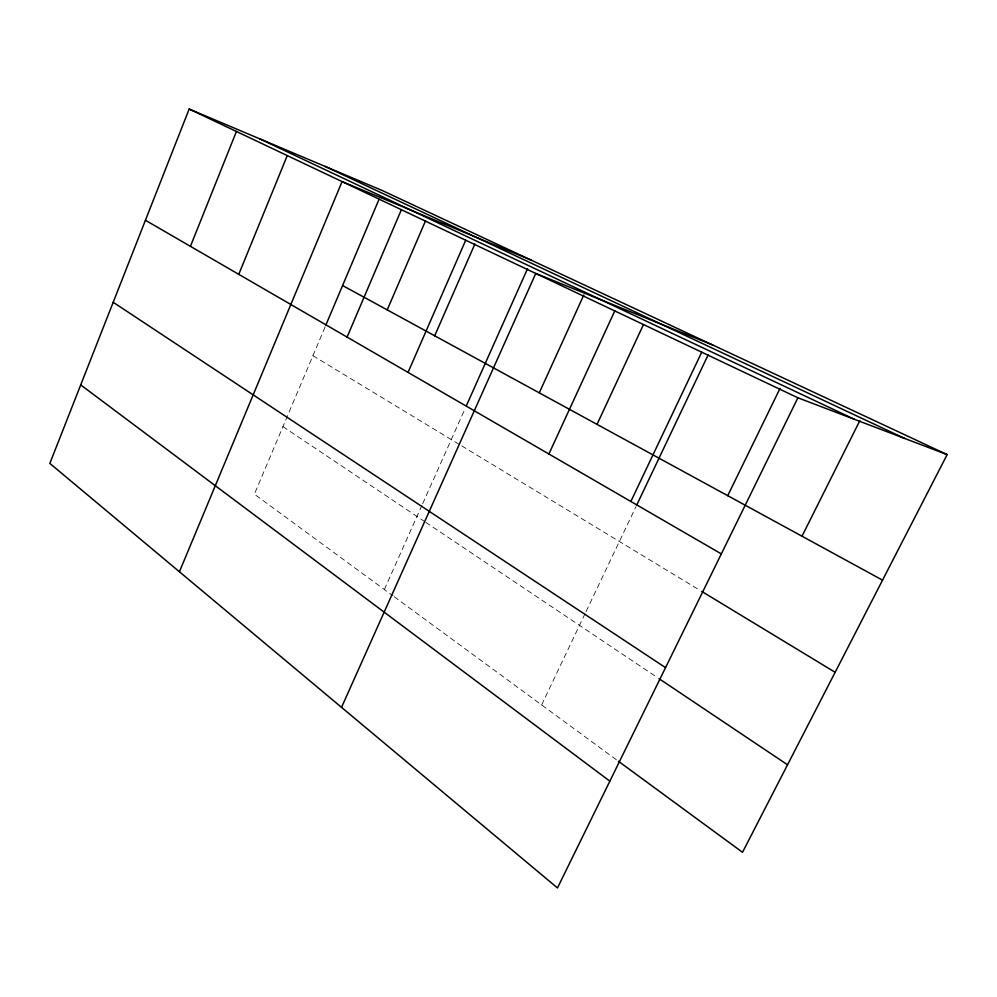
<?xml version="1.0" encoding="UTF-8"?>
<svg xmlns="http://www.w3.org/2000/svg" width="997" height="997" viewBox="0 0 997 997"><rect width="100%" height="100%" fill="white"/><g stroke="black" fill="none" stroke-linecap="round" stroke-linejoin="round"><path stroke-width="0.75" stroke-dasharray="4.99 3.74" d="M325.034 327.053L254.385 494.188L392.918 595.82M384.344 589.539L422.03 505.105M422.653 503.697L465.125 408.533M541.645 704.929L585.438 612.843M586.099 611.46L635.899 506.775M312.933 355.692L460.427 445.111M461.736 445.908L700.393 590.598M282.949 426.616L424.56 521.518M425.819 522.366L657.671 677.748M394.151 596.717L617.18 760.35"/><path stroke-width="1.5" d="M947.15 454.607L382.674 190.701L189.156 109.047L49.85 463.406L557.473 887.953L797.899 397.791L947.15 454.607L742.516 852.298L618.414 761.259M190.427 246.334L236.426 131.467M238.769 274.337L287.261 155.582M179.423 571.767L342.083 181.579L531.326 260.192M325.633 325.62L379.084 199.188M347.081 337.086L401.38 209.706M387.222 309.893L425.495 220.898M408.035 372.392L465.711 240.227M434.692 335.79L474.884 244.016M466.384 405.704L527.538 268.679M341.535 707.347L535.763 273.452L712.818 345.049M539.265 392.843L583.793 295.05M548.898 453.996L614.763 310.927M597.041 424.373L643.451 324.598M630.852 501.479L701.726 352.165M636.56 505.392L708.169 354.832M727.735 495.683L780.015 388.444M802.012 536.212L859.838 420.659M325.084 166.399L904.69 438.443M259.619 138.782L854.466 419.326M189.156 109.047L797.899 397.791M342.582 285.528L882.544 580.154M145.425 220.262L721.329 553.896M701.726 591.395L835.137 672.29M113.197 302.265L665.535 667.641M658.955 678.608L787.543 764.786M80.707 384.904L609.852 781.162"/></g></svg>
